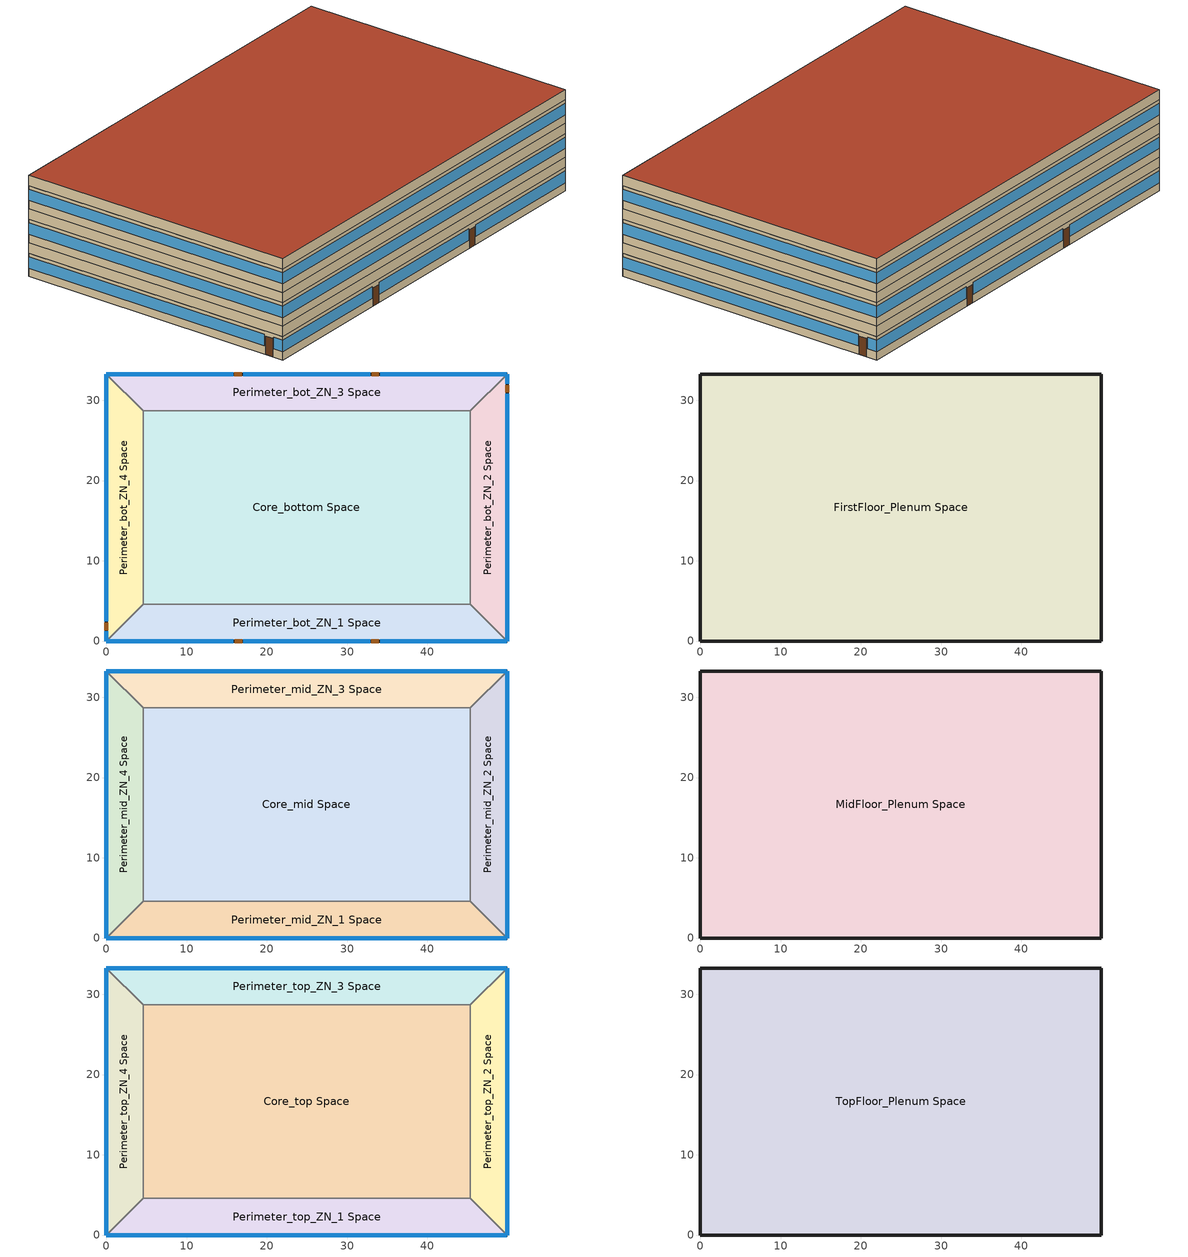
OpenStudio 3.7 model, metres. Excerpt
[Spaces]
Perimeter_bot_ZN_1 Space
 floor ground: 45.34,4.57 49.91,0 0,0 4.57,4.57 z0
 wall outside (nonres_ext_wall_grd): 0,0 49.91,0 z0:2.74
 wall to Perimeter_bot_ZN_2 Space (int_wall): 49.91,0 45.34,4.57 z0:2.74
 wall to Perimeter_bot_ZN_4 Space: 4.57,4.57 0,0 z0:2.74
 wall to Core_bottom Space: 45.34,4.57 4.57,4.57 z0:2.74
 window (Window_U_1.2_SHGC_South_0.25): 0,0 15.82,0 / 17.04,0 32.87,0 / 34.09,0 49.91,0 z0.95:2.33
 door (Swinging Door_con): 15.98,0 16.9,0 / 33.01,0 33.93,0 z0:2.13
Perimeter_bot_ZN_2 Space
 floor ground: 49.91,33.27 49.91,0 45.34,4.57 45.34,28.7 z0
 wall outside (nonres_ext_wall_grd): 49.91,0 49.91,33.27 z0:2.74
 wall to Perimeter_bot_ZN_3 Space (int_wall): 49.91,33.27 45.34,28.7 z0:2.74
 wall to Core_bottom Space: 45.34,28.7 45.34,4.57 z0:2.74
 window (Window_U_1.2_SHGC_East_0.25): 49.91,0 49.91,30.84 / 49.91,32.05 49.91,33.27 z0.97:2.33
 door (Swinging Door_con): 49.91,30.99 49.91,31.9 z0:2.13
Perimeter_bot_ZN_3 Space
 floor ground: 49.91,33.27 45.34,28.7 4.57,28.7 0,33.27 z0
 wall outside (nonres_ext_wall_grd): 49.91,33.27 0,33.27 z0:2.74
 wall to Perimeter_bot_ZN_4 Space (int_wall): 0,33.27 4.57,28.7 z0:2.74
 wall to Core_bottom Space: 4.57,28.7 45.34,28.7 z0:2.74
 window (Window_U_1.2_SHGC_North_0.25): 49.91,33.27 34.09,33.27 / 32.87,33.27 17.04,33.27 / 15.82,33.27 0,33.27 z0.95:2.33
 door (Swinging Door_con): 33.94,33.27 33.03,33.27 / 16.84,33.27 15.93,33.27 z0:2.13
Perimeter_bot_ZN_4 Space
 floor ground: 0,33.27 4.57,28.7 4.57,4.57 0,0 z0
 wall outside (nonres_ext_wall_grd): 0,33.27 0,0 z0:2.74
 wall to Core_bottom Space: 4.57,4.57 4.57,28.7 z0:2.74
 window (Window_U_1.2_SHGC_West_0.25): 0,33.27 0,2.44 / 0,1.22 0,0 z0.97:2.33
 door (Swinging Door_con): 0,2.28 0,1.37 z0:2.13
Core_bottom Space
 floor adiabatic: 45.34,28.7 45.34,4.57 4.57,4.57 4.57,28.7 z0
FirstFloor_Plenum Space
 floor to Perimeter_bot_ZN_1 Space: 0,0 4.57,4.57 45.34,4.57 49.91,0 z2.74
 floor to Perimeter_bot_ZN_2 Space: 45.34,4.57 45.34,28.7 49.91,33.27 49.91,0 z2.74
 floor to Perimeter_bot_ZN_3 Space: 4.57,28.7 0,33.27 49.91,33.27 45.34,28.7 z2.74
 floor to Perimeter_bot_ZN_4 Space: 0,33.27 4.57,28.7 4.57,4.57 0,0 z2.74
 floor to Core_bottom Space: 4.57,4.57 4.57,28.7 45.34,28.7 45.34,4.57 z2.74
 wall outside (nonres_ext_wall_grd): 49.91,33.27 0,33.27 0,0 49.91,0 49.91,33.27 z2.74:3.96
Perimeter_mid_ZN_1 Space
 floor to FirstFloor_Plenum Space (int_slab_floor): 45.34,4.57 49.91,0 0,0 4.57,4.57 z3.96
 wall outside (nonres_ext_wall_mid): 0,0 49.91,0 z3.96:6.71
 wall to Perimeter_mid_ZN_2 Space (int_wall): 49.91,0 45.34,4.57 z3.96:6.71
 wall to Perimeter_mid_ZN_4 Space: 4.57,4.57 0,0 z3.96:6.71
 wall to Core_mid Space: 45.34,4.57 4.57,4.57 z3.96:6.71
 window (Window_U_1.2_SHGC_South_0.25): 0,0 49.91,0 z4.98:6.29
Perimeter_mid_ZN_2 Space
 floor to FirstFloor_Plenum Space (int_slab_floor): 49.91,33.27 49.91,0 45.34,4.57 45.34,28.7 z3.96
 wall outside (nonres_ext_wall_mid): 49.91,0 49.91,33.27 z3.96:6.71
 wall to Perimeter_mid_ZN_3 Space (int_wall): 49.91,33.27 45.34,28.7 z3.96:6.71
 wall to Core_mid Space: 45.34,28.7 45.34,4.57 z3.96:6.71
 window (Window_U_1.2_SHGC_East_0.25): 49.91,0 49.91,33.27 z4.98:6.29
Perimeter_mid_ZN_3 Space
 floor to FirstFloor_Plenum Space (int_slab_floor): 49.91,33.27 45.34,28.7 4.57,28.7 0,33.27 z3.96
 wall outside (nonres_ext_wall_mid): 49.91,33.27 0,33.27 z3.96:6.71
 wall to Perimeter_mid_ZN_4 Space (int_wall): 0,33.27 4.57,28.7 z3.96:6.71
 wall to Core_mid Space: 4.57,28.7 45.34,28.7 z3.96:6.71
 window (Window_U_1.2_SHGC_North_0.25): 49.91,33.27 0,33.27 z4.98:6.29
Perimeter_mid_ZN_4 Space
 floor to FirstFloor_Plenum Space (int_slab_floor): 0,33.27 4.57,28.7 4.57,4.57 0,0 z3.96
 wall outside (nonres_ext_wall_mid): 0,33.27 0,0 z3.96:6.71
 wall to Core_mid Space: 4.57,4.57 4.57,28.7 z3.96:6.71
 window (Window_U_1.2_SHGC_West_0.25): 0,33.27 0,0 z4.98:6.29
Core_mid Space
 floor to FirstFloor_Plenum Space (int_slab_floor): 45.34,28.7 45.34,4.57 4.57,4.57 4.57,28.7 z3.96
MidFloor_Plenum Space
 floor to Perimeter_mid_ZN_1 Space: 0,0 4.57,4.57 45.34,4.57 49.91,0 z6.71
 floor to Perimeter_mid_ZN_2 Space: 45.34,4.57 45.34,28.7 49.91,33.27 49.91,0 z6.71
 floor to Perimeter_mid_ZN_3 Space: 4.57,28.7 0,33.27 49.91,33.27 45.34,28.7 z6.71
 floor to Perimeter_mid_ZN_4 Space: 0,33.27 4.57,28.7 4.57,4.57 0,0 z6.71
 floor to Core_mid Space: 4.57,4.57 4.57,28.7 45.34,28.7 45.34,4.57 z6.71
 wall outside (nonres_ext_wall_mid): 49.91,33.27 0,33.27 0,0 49.91,0 49.91,33.27 z6.71:7.92
Perimeter_top_ZN_1 Space
 floor to MidFloor_Plenum Space (int_slab_floor): 45.34,4.57 49.91,0 0,0 4.57,4.57 z7.92
 wall outside (nonres_ext_wall_top): 0,0 49.91,0 z7.92:10.67
 wall to Perimeter_top_ZN_2 Space (int_wall): 49.91,0 45.34,4.57 z7.92:10.67
 wall to Perimeter_top_ZN_4 Space: 4.57,4.57 0,0 z7.92:10.67
 wall to Core_top Space: 45.34,4.57 4.57,4.57 z7.92:10.67
 window (Window_U_1.2_SHGC_South_0.25): 0,0 49.91,0 z8.95:10.25
Perimeter_top_ZN_2 Space
 floor to MidFloor_Plenum Space (int_slab_floor): 49.91,33.27 49.91,0 45.34,4.57 45.34,28.7 z7.92
 wall outside (nonres_ext_wall_top): 49.91,0 49.91,33.27 z7.92:10.67
 wall to Perimeter_top_ZN_3 Space (int_wall): 49.91,33.27 45.34,28.7 z7.92:10.67
 wall to Core_top Space: 45.34,28.7 45.34,4.57 z7.92:10.67
 window (Window_U_1.2_SHGC_East_0.25): 49.91,0 49.91,33.27 z8.95:10.25
Perimeter_top_ZN_3 Space
 floor to MidFloor_Plenum Space (int_slab_floor): 49.91,33.27 45.34,28.7 4.57,28.7 0,33.27 z7.92
 wall outside (nonres_ext_wall_top): 49.91,33.27 0,33.27 z7.92:10.67
 wall to Perimeter_top_ZN_4 Space (int_wall): 0,33.27 4.57,28.7 z7.92:10.67
 wall to Core_top Space: 4.57,28.7 45.34,28.7 z7.92:10.67
 window (Window_U_1.2_SHGC_North_0.25): 49.91,33.27 0,33.27 z8.95:10.25
Perimeter_top_ZN_4 Space
 floor to MidFloor_Plenum Space (int_slab_floor): 0,33.27 4.57,28.7 4.57,4.57 0,0 z7.92
 wall outside (nonres_ext_wall_top): 0,33.27 0,0 z7.92:10.67
 wall to Core_top Space: 4.57,4.57 4.57,28.7 z7.92:10.67
 window (Window_U_1.2_SHGC_West_0.25): 0,33.27 0,0 z8.95:10.25
Core_top Space
 floor to MidFloor_Plenum Space (int_slab_floor): 45.34,28.7 45.34,4.57 4.57,4.57 4.57,28.7 z7.92
TopFloor_Plenum Space
 floor to Perimeter_top_ZN_1 Space: 0,0 4.57,4.57 45.34,4.57 49.91,0 z10.67
 floor to Perimeter_top_ZN_2 Space: 45.34,4.57 45.34,28.7 49.91,33.27 49.91,0 z10.67
 floor to Perimeter_top_ZN_3 Space: 4.57,28.7 0,33.27 49.91,33.27 45.34,28.7 z10.67
 floor to Perimeter_top_ZN_4 Space: 0,33.27 4.57,28.7 4.57,4.57 0,0 z10.67
 floor to Core_top Space: 4.57,4.57 4.57,28.7 45.34,28.7 45.34,4.57 z10.67
 wall outside (nonres_ext_wall_top): 49.91,33.27 0,33.27 0,0 49.91,0 49.91,33.27 z10.67:11.89
 roof outside (nonres_roof): 49.91,0 49.91,33.27 0,33.27 0,0 z11.89
[Site]
Miami Intl Ap_FL_USA Design_Conditions: Latitude {deg}=25.82; Longitude {deg}=-80.3; Time Zone {hr}=-5; Elevation {m}=11; Terrain=City
[SizingPeriod:DesignDay] Barometric Pressure {Pa}=101193; Rain Indicator=No; Snow Indicator=No; Day of Month=21; Daylight Saving Time Indicator=No; Humidity Condition Type=Wetbulb; Dry-Bulb Temperature Range Modifier Type=DefaultMultipliers
Name | Maximum Dry-Bulb Temperature {C} | Daily Dry-Bulb Temperature Range {deltaC} | Wind Speed {m/s} | Wind Direction {deg} | Sky Clearness | Month | Day Type | Wetbulb or DewPoint at Maximum Dry-Bulb {C} | Solar Model Indicator | ASHRAE Clear Sky Optical Depth for Beam Irradiance | ASHRAE Clear Sky Optical Depth for Diffuse Irradiance
Miami Intl Ap Ann Htg 99.6% Condns DB | 8.7 | 0 | 3.8 | 340 | 0 | 1 | WinterDesignDay | 8.7 | ASHRAEClearSky
Miami Intl Ap Ann Clg .4% Condns DB=>MWB | 33.2 | 6.7 | 4.5 | 140 |  | 7 | SummerDesignDay | 25.3 | ASHRAETau | 0.528 | 1.905
[Building]
OfficeMedium: North Axis {deg}=0
[Material:NoMass] Thermal Absorptance=0.9; Solar Absorptance=0.7
Name | Roughness | Thermal Resistance {m2-K/W} | Visible Absorptance
Opaque Door panel_con | MediumRough | 0.251586 | 0.7
CP02 CARPET PAD | VeryRough | 0.21648 | 0.8
Nonres_Roof_Insulation | MediumSmooth | 2.59864 | 0.7
Nonres_Exterior_Wall_Insulation_grd | MediumSmooth | 0.518834 | 0.7
Nonres_Exterior_Wall_Insulation_mid | MediumSmooth | 0.527655 | 0.7
Nonres_Exterior_Wall_Insulation_top | MediumSmooth | 0.394072 | 0.7
[Construction]
Swinging Door_con: Opaque Door panel_con
InteriorFurnishings: Std Wood 6inch
int_wall: G01 13mm gypsum board, G01 13mm gypsum board
int_slab_floor: 100mm Normalweight concrete floor, CP02 CARPET PAD
nonres_roof: F13 Built-up roofing, Nonres_Roof_Insulation, F08 Metal surface
nonres_ext_wall_grd: F07 25mm stucco, G01 16mm gypsum board, Nonres_Exterior_Wall_Insulation_grd, G01 16mm gypsum board
nonres_ext_wall_mid: F07 25mm stucco, G01 16mm gypsum board, Nonres_Exterior_Wall_Insulation_mid, G01 16mm gypsum board
Window_U_1.2_SHGC_East_0.25: Glazing Layer East
Window_U_1.2_SHGC_South_0.25: Glazing Layer South
Window_U_1.2_SHGC_West_0.25: Glazing Layer West
Window_U_1.2_SHGC_North_0.25: Glazing Layer North
nonres_ext_wall_top: F07 25mm stucco, G01 16mm gypsum board, Nonres_Exterior_Wall_Insulation_top, G01 16mm gypsum board
[Material]
Name | Roughness | Thickness {m} | Conductivity {W/m-K} | Density {kg/m3} | Specific Heat {J/kg-K} | Thermal Absorptance | Solar Absorptance | Visible Absorptance
Std Wood 6inch | MediumSmooth | 0.15 | 0.12 | 540 | 1210 | 0.9 | 0.7 | 0.7
F07 25mm stucco | Smooth | 0.0254 | 0.72 | 1856 | 840 | 0.9 | 0.7 | 0.7
F08 Metal surface | Smooth | 0.0008 | 45.28 | 7824 | 500
F13 Built-up roofing | Rough | 0.0095 | 0.16 | 1120 | 1460 | 0.9 | 0.7
G01 13mm gypsum board | Smooth | 0.0127 | 0.16 | 800 | 1090 | 0.9 | 0.7 | 0.5
G01 16mm gypsum board | MediumSmooth | 0.0159 | 0.16 | 800 | 1090
100mm Normalweight concrete floor | MediumRough | 0.1016 | 2.31 | 2322 | 832
[WindowMaterial:SimpleGlazingSystem] U-Factor {W/m2-K}=6.813912; Solar Heat Gain Coefficient=0.25; Visible Transmittance=0.25
Glazing Layer East; Glazing Layer South; Glazing Layer West; Glazing Layer North
[ThermalZone] Multiplier=1; Use Ideal Air Loads=No
Name | Ceiling Height {m} | Thermostat
Perimeter_bot_ZN_3 | 2.7432 | Perimeter_bot_ZN_3 Dual SP Control
Core_bottom | 2.7432 | Core_bottom Dual SP Control
TopFloor_Plenum; FirstFloor_Plenum; MidFloor_Plenum | 1.2192
Core_mid | 2.7432 | Core_mid Dual SP Control
Core_top | 2.7432 | Core_top Dual SP Control
Perimeter_top_ZN_3 | 2.7432 | Perimeter_top_ZN_3 Dual SP Control
Perimeter_top_ZN_2 | 2.7432 | Perimeter_top_ZN_2 Dual SP Control
Perimeter_top_ZN_1 | 2.7432 | Perimeter_top_ZN_1 Dual SP Control
Perimeter_top_ZN_4 | 2.7432 | Perimeter_top_ZN_4 Dual SP Control
Perimeter_bot_ZN_2 | 2.7432 | Perimeter_bot_ZN_2 Dual SP Control
Perimeter_bot_ZN_1 | 2.7432 | Perimeter_bot_ZN_1 Dual SP Control
Perimeter_bot_ZN_4 | 2.7432 | Perimeter_bot_ZN_4 Dual SP Control
Perimeter_mid_ZN_3 | 2.7432 | Perimeter_mid_ZN_3 Dual SP Control
Perimeter_mid_ZN_2 | 2.7432 | Perimeter_mid_ZN_2 Dual SP Control
Perimeter_mid_ZN_1 | 2.7432 | Perimeter_mid_ZN_1 Dual SP Control
Perimeter_mid_ZN_4 | 2.7432 | Perimeter_mid_ZN_4 Dual SP Control
[Sizing:Zone] Zone Cooling Design Supply Air Temperature Input Method=SupplyAirTemperature; Zone Cooling Design Supply Air Temperature Difference {deltaC}=11.11; Zone Heating Design Supply Air Temperature Input Method=SupplyAirTemperature; Zone Heating Design Supply Air Temperature {C}=40; Zone Heating Design Supply Air Temperature Difference {deltaC}=11.11; Zone Cooling Design Supply Air Humidity Ratio {kg-H2O/kg-air}=0.0085; Zone Heating Design Supply Air Humidity Ratio {kg-H2O/kg-air}=0.008; Cooling Design Air Flow Method=DesignDay; Heating Design Air Flow Method=DesignDay; Account for Dedicated Outdoor Air System=No; Dedicated Outdoor Air Low Setpoint Temperature for Design {C}=autosize; Dedicated Outdoor Air High Setpoint Temperature for Design {C}=autosize; Zone Load Sizing Method=Sensible Load Only No Latent Load; Zone Latent Cooling Design Supply Air Humidity Ratio Input Method=HumidityRatioDifference; Zone Cooling Design Supply Air Humidity Ratio Difference {kgWater/kgDryAir}=0.005; Zone Latent Heating Design Supply Air Humidity Ratio Input Method=HumidityRatioDifference; Zone Humidification Design Supply Air Humidity Ratio Difference {kgWater/kgDryAir}=0.005
Name | Zone Cooling Design Supply Air Temperature {C} | Cooling Design Air Flow Rate {m3/s} | Cooling Minimum Air Flow Fraction | Heating Design Air Flow Rate {m3/s} | Design Zone Air Distribution Effectiveness in Cooling Mode | Design Zone Air Distribution Effectiveness in Heating Mode | Design Minimum Zone Ventilation Efficiency | Dedicated Outdoor Air System Control Strategy
Perimeter_bot_ZN_3; Core_bottom; Core_mid; Core_top; Perimeter_top_ZN_3; Perimeter_top_ZN_2; Perimeter_top_ZN_1; Perimeter_top_ZN_4; Perimeter_bot_ZN_2; Perimeter_bot_ZN_1; Perimeter_bot_ZN_4; Perimeter_mid_ZN_3; Perimeter_mid_ZN_2; Perimeter_mid_ZN_1; Perimeter_mid_ZN_4 | 12.8 | 0 | 0 | 0 | 1 | 1 | 0.6
TopFloor_Plenum; FirstFloor_Plenum; MidFloor_Plenum | 14 |  |  |  |  |  |  | NeutralSupplyAir
[Space]
Name | Thermal Zone | Part of Total Floor Area | Design Specification Outdoor Air Object
Perimeter_bot_ZN_3 Space | Perimeter_bot_ZN_3 | Yes | SZ DSOA Perimeter_bot_ZN_3
Core_bottom Space | Core_bottom | Yes | SZ DSOA Core_bottom
TopFloor_Plenum Space | TopFloor_Plenum | No
FirstFloor_Plenum Space | FirstFloor_Plenum | No
Core_mid Space | Core_mid | Yes | SZ DSOA Core_mid
Core_top Space | Core_top | Yes | SZ DSOA Core_top
Perimeter_top_ZN_3 Space | Perimeter_top_ZN_3 | Yes | SZ DSOA Perimeter_top_ZN_3
Perimeter_top_ZN_2 Space | Perimeter_top_ZN_2 | Yes | SZ DSOA Perimeter_top_ZN_2
Perimeter_top_ZN_1 Space | Perimeter_top_ZN_1 | Yes | SZ DSOA Perimeter_top_ZN_1
Perimeter_top_ZN_4 Space | Perimeter_top_ZN_4 | Yes | SZ DSOA Perimeter_top_ZN_4
Perimeter_bot_ZN_2 Space | Perimeter_bot_ZN_2 | Yes | SZ DSOA Perimeter_bot_ZN_2
Perimeter_bot_ZN_1 Space | Perimeter_bot_ZN_1 | Yes | SZ DSOA Perimeter_bot_ZN_1
Perimeter_bot_ZN_4 Space | Perimeter_bot_ZN_4 | Yes | SZ DSOA Perimeter_bot_ZN_4
Perimeter_mid_ZN_3 Space | Perimeter_mid_ZN_3 | Yes | SZ DSOA Perimeter_mid_ZN_3
Perimeter_mid_ZN_2 Space | Perimeter_mid_ZN_2 | Yes | SZ DSOA Perimeter_mid_ZN_2
Perimeter_mid_ZN_1 Space | Perimeter_mid_ZN_1 | Yes | SZ DSOA Perimeter_mid_ZN_1
Perimeter_mid_ZN_4 Space | Perimeter_mid_ZN_4 | Yes | SZ DSOA Perimeter_mid_ZN_4
MidFloor_Plenum Space | MidFloor_Plenum | No
[ThermostatSetpoint:DualSetpoint] Cooling Setpoint Temperature Schedule=CLGSETP_SCH_NO_SETBACK
Name | Heating Setpoint Temperature Schedule
Perimeter_bot_ZN_3 Dual SP Control; Core_bottom Dual SP Control; Perimeter_bot_ZN_2 Dual SP Control; Perimeter_bot_ZN_1 Dual SP Control; Perimeter_bot_ZN_4 Dual SP Control | HTGSETP_SCH_PACU_VAV_bot
Core_mid Dual SP Control; Perimeter_mid_ZN_3 Dual SP Control; Perimeter_mid_ZN_2 Dual SP Control; Perimeter_mid_ZN_1 Dual SP Control; Perimeter_mid_ZN_4 Dual SP Control | HTGSETP_SCH_PACU_VAV_mid
Core_top Dual SP Control; Perimeter_top_ZN_3 Dual SP Control; Perimeter_top_ZN_2 Dual SP Control; Perimeter_top_ZN_1 Dual SP Control; Perimeter_top_ZN_4 Dual SP Control | HTGSETP_SCH_PACU_VAV_top
[DesignSpecification:OutdoorAir] Outdoor Air Flow per Floor Area {m3/s-m2}=0.0004318
SZ DSOA Perimeter_bot_ZN_3; SZ DSOA Core_bottom; SZ DSOA Perimeter_bot_ZN_1; SZ DSOA Perimeter_bot_ZN_2; SZ DSOA Perimeter_bot_ZN_4; SZ DSOA Core_mid; SZ DSOA Perimeter_mid_ZN_1; SZ DSOA Perimeter_mid_ZN_2; SZ DSOA Perimeter_mid_ZN_3; SZ DSOA Perimeter_mid_ZN_4; SZ DSOA Core_top; SZ DSOA Perimeter_top_ZN_1; SZ DSOA Perimeter_top_ZN_2; SZ DSOA Perimeter_top_ZN_3; SZ DSOA Perimeter_top_ZN_4
[InternalMass:Definition] Construction=InteriorFurnishings; Design Level Calculation Method=SurfaceArea
Name | Surface Area {m2}
Core_bottom_InternalMass_1 Definition; Core_mid_InternalMass_1 Definition; Core_top_InternalMass_1 Definition | 1967.077
Perimeter_top_ZN_3_InternalMass_1 Definition; Perimeter_bot_ZN_3_InternalMass_1 Definition; Perimeter_mid_ZN_3_InternalMass_1 Definition | 414.675
Perimeter_top_ZN_2_InternalMass_1 Definition; Perimeter_bot_ZN_2_InternalMass_1 Definition; Perimeter_mid_ZN_2_InternalMass_1 Definition | 262.5073
Perimeter_top_ZN_1_InternalMass_1 Definition; Perimeter_bot_ZN_1_InternalMass_1 Definition; Perimeter_mid_ZN_1_InternalMass_1 Definition | 414.6723
Perimeter_top_ZN_4_InternalMass_1 Definition; Perimeter_bot_ZN_4_InternalMass_1 Definition; Perimeter_mid_ZN_4_InternalMass_1 Definition | 262.5056
[InternalMass] Multiplier=1
Name | Internal Mass Definition | Space or SpaceType
Core_bottom_InternalMass_1 | Core_bottom_InternalMass_1 Definition | Core_bottom Space
Core_mid_InternalMass_1 | Core_mid_InternalMass_1 Definition | Core_mid Space
Core_top_InternalMass_1 | Core_top_InternalMass_1 Definition | Core_top Space
Perimeter_top_ZN_3_InternalMass_1 | Perimeter_top_ZN_3_InternalMass_1 Definition | Perimeter_top_ZN_3 Space
Perimeter_top_ZN_2_InternalMass_1 | Perimeter_top_ZN_2_InternalMass_1 Definition | Perimeter_top_ZN_2 Space
Perimeter_top_ZN_1_InternalMass_1 | Perimeter_top_ZN_1_InternalMass_1 Definition | Perimeter_top_ZN_1 Space
Perimeter_top_ZN_4_InternalMass_1 | Perimeter_top_ZN_4_InternalMass_1 Definition | Perimeter_top_ZN_4 Space
Perimeter_bot_ZN_3_InternalMass_1 | Perimeter_bot_ZN_3_InternalMass_1 Definition | Perimeter_bot_ZN_3 Space
Perimeter_bot_ZN_2_InternalMass_1 | Perimeter_bot_ZN_2_InternalMass_1 Definition | Perimeter_bot_ZN_2 Space
Perimeter_bot_ZN_1_InternalMass_1 | Perimeter_bot_ZN_1_InternalMass_1 Definition | Perimeter_bot_ZN_1 Space
Perimeter_bot_ZN_4_InternalMass_1 | Perimeter_bot_ZN_4_InternalMass_1 Definition | Perimeter_bot_ZN_4 Space
Perimeter_mid_ZN_3_InternalMass_1 | Perimeter_mid_ZN_3_InternalMass_1 Definition | Perimeter_mid_ZN_3 Space
Perimeter_mid_ZN_2_InternalMass_1 | Perimeter_mid_ZN_2_InternalMass_1 Definition | Perimeter_mid_ZN_2 Space
Perimeter_mid_ZN_1_InternalMass_1 | Perimeter_mid_ZN_1_InternalMass_1 Definition | Perimeter_mid_ZN_1 Space
Perimeter_mid_ZN_4_InternalMass_1 | Perimeter_mid_ZN_4_InternalMass_1 Definition | Perimeter_mid_ZN_4 Space
[Lights:Definition] Design Level Calculation Method=Watts/Area; Watts per Space Floor Area {W/m2}=11.02666; Fraction Radiant=0.7; Fraction Visible=0.2; Return Air Fraction=0; Return Air Fraction Calculated from Plenum Temperature=No
Perimeter_mid_ZN_2_Lights Definition; Core_bottom_Lights Definition; Core_mid_Lights Definition; Core_top_Lights Definition; Perimeter_top_ZN_3_Lights Definition; Perimeter_top_ZN_2_Lights Definition; Perimeter_top_ZN_1_Lights Definition; Perimeter_top_ZN_4_Lights Definition; Perimeter_bot_ZN_3_Lights Definition; Perimeter_bot_ZN_2_Lights Definition; Perimeter_bot_ZN_1_Lights Definition; Perimeter_bot_ZN_4_Lights Definition; Perimeter_mid_ZN_3_Lights Definition; Perimeter_mid_ZN_1_Lights Definition; Perimeter_mid_ZN_4_Lights Definition
[Lights] Schedule=ltg_sch_office; Fraction Replaceable=1
Name | Lights Definition | Space or SpaceType
Perimeter_mid_ZN_2_Lights | Perimeter_mid_ZN_2_Lights Definition | Perimeter_mid_ZN_2 Space
Core_bottom_Lights | Core_bottom_Lights Definition | Core_bottom Space
Core_mid_Lights | Core_mid_Lights Definition | Core_mid Space
Core_top_Lights | Core_top_Lights Definition | Core_top Space
Perimeter_top_ZN_3_Lights | Perimeter_top_ZN_3_Lights Definition | Perimeter_top_ZN_3 Space
Perimeter_top_ZN_2_Lights | Perimeter_top_ZN_2_Lights Definition | Perimeter_top_ZN_2 Space
Perimeter_top_ZN_1_Lights | Perimeter_top_ZN_1_Lights Definition | Perimeter_top_ZN_1 Space
Perimeter_top_ZN_4_Lights | Perimeter_top_ZN_4_Lights Definition | Perimeter_top_ZN_4 Space
Perimeter_bot_ZN_3_Lights | Perimeter_bot_ZN_3_Lights Definition | Perimeter_bot_ZN_3 Space
Perimeter_bot_ZN_2_Lights | Perimeter_bot_ZN_2_Lights Definition | Perimeter_bot_ZN_2 Space
Perimeter_bot_ZN_1_Lights | Perimeter_bot_ZN_1_Lights Definition | Perimeter_bot_ZN_1 Space
Perimeter_bot_ZN_4_Lights | Perimeter_bot_ZN_4_Lights Definition | Perimeter_bot_ZN_4 Space
Perimeter_mid_ZN_3_Lights | Perimeter_mid_ZN_3_Lights Definition | Perimeter_mid_ZN_3 Space
Perimeter_mid_ZN_1_Lights | Perimeter_mid_ZN_1_Lights Definition | Perimeter_mid_ZN_1 Space
Perimeter_mid_ZN_4_Lights | Perimeter_mid_ZN_4_Lights Definition | Perimeter_mid_ZN_4 Space
[EnergyManagementSystem:Actuator] Actuated Component Type=Schedule:Compact; Actuated Component Control Type=Schedule Value
Name | Actuated Component
CLGSETP_SCH_PACU_VAV_bot_Actuator | CLGSETP_SCH_PACU_VAV_bot
HTGSETP_SCH_PACU_VAV_bot_Actuator | HTGSETP_SCH_PACU_VAV_bot
CLGSETP_SCH_PACU_VAV_mid_Actuator | CLGSETP_SCH_PACU_VAV_mid
HTGSETP_SCH_PACU_VAV_mid_Actuator | HTGSETP_SCH_PACU_VAV_mid
CLGSETP_SCH_PACU_VAV_top_Actuator | CLGSETP_SCH_PACU_VAV_top
HTGSETP_SCH_PACU_VAV_top_Actuator | HTGSETP_SCH_PACU_VAV_top
[People:Definition] Number of People Calculation Method=Area/Person; Space Floor Area per Person {m2/person}=18.5788; Fraction Radiant=0.3; Enable ASHRAE 55 Comfort Warnings=No; Mean Radiant Temperature Calculation Type=ZoneAveraged; Thermal Comfort Model Type 1=FANGER
Core_bottom Definition; Core_mid Definition; Perimeter_top_ZN_3 Definition; Perimeter_top_ZN_2 Definition; Perimeter_top_ZN_1 Definition; Perimeter_top_ZN_4 Definition; Perimeter_bot_ZN_3 Definition; Perimeter_bot_ZN_2 Definition; Perimeter_bot_ZN_1 Definition; Perimeter_bot_ZN_4 Definition; Perimeter_mid_ZN_3 Definition; Perimeter_mid_ZN_2 Definition; Perimeter_mid_ZN_1 Definition; Perimeter_mid_ZN_4 Definition; Core_top Definition
[People] Activity Level Schedule=ACTIVITY_SCH; Work Efficiency Schedule=WORK_EFF_SCH; Clothing Insulation Schedule=CLOTHING_SCH; Air Velocity Schedule=AIR_VELO_SCH; Multiplier=1
Name | People Definition | Space or SpaceType | Number of People Schedule
Core_bottom | Core_bottom Definition | Core_bottom Space | BLDG_OCC_SCH_wo_SB
Core_mid | Core_mid Definition | Core_mid Space | BLDG_OCC_SCH_wo_SB
Perimeter_top_ZN_3 | Perimeter_top_ZN_3 Definition | Perimeter_top_ZN_3 Space | BLDG_OCC_SCH_wo_SB
Perimeter_top_ZN_2 | Perimeter_top_ZN_2 Definition | Perimeter_top_ZN_2 Space | BLDG_OCC_SCH_wo_SB
Perimeter_top_ZN_1 | Perimeter_top_ZN_1 Definition | Perimeter_top_ZN_1 Space | BLDG_OCC_SCH_wo_SB
Perimeter_top_ZN_4 | Perimeter_top_ZN_4 Definition | Perimeter_top_ZN_4 Space | BLDG_OCC_SCH_wo_SB
Perimeter_bot_ZN_3 | Perimeter_bot_ZN_3 Definition | Perimeter_bot_ZN_3 Space | BLDG_OCC_SCH_wo_SB
Perimeter_bot_ZN_2 | Perimeter_bot_ZN_2 Definition | Perimeter_bot_ZN_2 Space | BLDG_OCC_SCH_wo_SB
Perimeter_bot_ZN_1 | Perimeter_bot_ZN_1 Definition | Perimeter_bot_ZN_1 Space | BLDG_OCC_SCH_wo_SB
Perimeter_bot_ZN_4 | Perimeter_bot_ZN_4 Definition | Perimeter_bot_ZN_4 Space | BLDG_OCC_SCH_wo_SB
Perimeter_mid_ZN_3 | Perimeter_mid_ZN_3 Definition | Perimeter_mid_ZN_3 Space | BLDG_OCC_SCH_wo_SB
Perimeter_mid_ZN_2 | Perimeter_mid_ZN_2 Definition | Perimeter_mid_ZN_2 Space | BLDG_OCC_SCH_w_SB
Perimeter_mid_ZN_1 | Perimeter_mid_ZN_1 Definition | Perimeter_mid_ZN_1 Space | BLDG_OCC_SCH_wo_SB
Perimeter_mid_ZN_4 | Perimeter_mid_ZN_4 Definition | Perimeter_mid_ZN_4 Space | BLDG_OCC_SCH_wo_SB
Core_top | Core_top Definition | Core_top Space | BLDG_OCC_SCH_wo_SB
[ElectricEquipment:Definition] Design Level Calculation Method=EquipmentLevel; Fraction Latent=0; Fraction Radiant=0.5; Fraction Lost=0
Name | Design Level {W}
Core_bottom_MiscPlug_Equip Definition; Core_mid_MiscPlug_Equip Definition; Core_top_MiscPlug_Equip Definition | 7937.16
Perimeter_top_ZN_3_MiscPlug_Equip Definition; Perimeter_bot_ZN_3_MiscPlug_Equip Definition; Perimeter_mid_ZN_3_MiscPlug_Equip Definition | 1673.21
Perimeter_top_ZN_2_MiscPlug_Equip Definition; Perimeter_bot_ZN_2_MiscPlug_Equip Definition; Perimeter_mid_ZN_2_MiscPlug_Equip Definition | 1059.217
Perimeter_top_ZN_1_MiscPlug_Equip Definition; Perimeter_bot_ZN_1_MiscPlug_Equip Definition; Perimeter_mid_ZN_1_MiscPlug_Equip Definition | 1673.2
Perimeter_top_ZN_4_MiscPlug_Equip Definition; Perimeter_bot_ZN_4_MiscPlug_Equip Definition; Perimeter_mid_ZN_4_MiscPlug_Equip Definition | 1059.21
Core_bottom_Elevators_Equip Definition | 16363.22
Elevators_Lights_Fan Definition | 324
[ElectricEquipment]
Name | Electric Equipment Definition | Space or SpaceType | Schedule
Core_bottom_MiscPlug_Equip | Core_bottom_MiscPlug_Equip Definition | Core_bottom Space | BLDG_EQUIP_SCH
Core_mid_MiscPlug_Equip | Core_mid_MiscPlug_Equip Definition | Core_mid Space | BLDG_EQUIP_SCH
Core_top_MiscPlug_Equip | Core_top_MiscPlug_Equip Definition | Core_top Space | BLDG_EQUIP_SCH
Perimeter_top_ZN_3_MiscPlug_Equip | Perimeter_top_ZN_3_MiscPlug_Equip Definition | Perimeter_top_ZN_3 Space | BLDG_EQUIP_SCH
Perimeter_top_ZN_2_MiscPlug_Equip | Perimeter_top_ZN_2_MiscPlug_Equip Definition | Perimeter_top_ZN_2 Space | BLDG_EQUIP_SCH
Perimeter_top_ZN_1_MiscPlug_Equip | Perimeter_top_ZN_1_MiscPlug_Equip Definition | Perimeter_top_ZN_1 Space | BLDG_EQUIP_SCH
Perimeter_top_ZN_4_MiscPlug_Equip | Perimeter_top_ZN_4_MiscPlug_Equip Definition | Perimeter_top_ZN_4 Space | BLDG_EQUIP_SCH
Perimeter_bot_ZN_3_MiscPlug_Equip | Perimeter_bot_ZN_3_MiscPlug_Equip Definition | Perimeter_bot_ZN_3 Space | BLDG_EQUIP_SCH
Perimeter_bot_ZN_2_MiscPlug_Equip | Perimeter_bot_ZN_2_MiscPlug_Equip Definition | Perimeter_bot_ZN_2 Space | BLDG_EQUIP_SCH
Perimeter_bot_ZN_1_MiscPlug_Equip | Perimeter_bot_ZN_1_MiscPlug_Equip Definition | Perimeter_bot_ZN_1 Space | BLDG_EQUIP_SCH
Perimeter_bot_ZN_4_MiscPlug_Equip | Perimeter_bot_ZN_4_MiscPlug_Equip Definition | Perimeter_bot_ZN_4 Space | BLDG_EQUIP_SCH
Perimeter_mid_ZN_3_MiscPlug_Equip | Perimeter_mid_ZN_3_MiscPlug_Equip Definition | Perimeter_mid_ZN_3 Space | BLDG_EQUIP_SCH
Perimeter_mid_ZN_2_MiscPlug_Equip | Perimeter_mid_ZN_2_MiscPlug_Equip Definition | Perimeter_mid_ZN_2 Space | BLDG_EQUIP_SCH
Perimeter_mid_ZN_1_MiscPlug_Equip | Perimeter_mid_ZN_1_MiscPlug_Equip Definition | Perimeter_mid_ZN_1 Space | BLDG_EQUIP_SCH
Perimeter_mid_ZN_4_MiscPlug_Equip | Perimeter_mid_ZN_4_MiscPlug_Equip Definition | Perimeter_mid_ZN_4 Space | BLDG_EQUIP_SCH
Core_bottom_Elevators_Equip | Core_bottom_Elevators_Equip Definition | Core_bottom Space | BLDG_ELEVATORS
Elevators_Lights_Fan | Elevators_Lights_Fan Definition | Core_bottom Space | ELEV_LIGHT_FAN_SCH_24_7
[Exterior:Lights:Definition]
Exterior_Lights Definition: Design Level {W}=15013.15
[Exterior:Lights]
Exterior_Lights: Exterior Lights Definition=Exterior_Lights Definition; Schedule=Exterior_Lgt_ALWAYS_ON; Control Option=AstronomicalClock
[SpaceInfiltration:DesignFlowRate] Temperature Term Coefficient=0; Velocity Squared Term Coefficient=0
Name | Space or SpaceType | Schedule | Design Flow Rate Calculation Method | Flow per Exterior Surface Area {m3/s-m2} | Constant Term Coefficient | Velocity Term Coefficient | Design Flow Rate {m3/s}
Perimeter_top_ZN_3_Infiltration | Perimeter_top_ZN_3 Space | INFIL_SCH_PNNL | Flow/ExteriorWallArea | 0.00102523 | 0 | 0.224
Perimeter_top_ZN_2_Infiltration | Perimeter_top_ZN_2 Space | INFIL_SCH_PNNL | Flow/ExteriorWallArea | 0.00102523 | 0 | 0.224
Perimeter_top_ZN_1_Infiltration | Perimeter_top_ZN_1 Space | INFIL_SCH_PNNL | Flow/ExteriorWallArea | 0.00102523 | 0 | 0.224
Perimeter_top_ZN_4_Infiltration | Perimeter_top_ZN_4 Space | INFIL_SCH_PNNL | Flow/ExteriorWallArea | 0.00102523 | 0 | 0.224
Perimeter_bot_ZN_3_Infiltration | Perimeter_bot_ZN_3 Space | INFIL_SCH_PNNL | Flow/ExteriorWallArea | 0.00102523 | 0 | 0.224
Perimeter_bot_ZN_2_Infiltration | Perimeter_bot_ZN_2 Space | INFIL_SCH_PNNL | Flow/ExteriorWallArea | 0.00102523 | 0 | 0.224
Perimeter_bot_ZN_1_Infiltration | Perimeter_bot_ZN_1 Space | INFIL_SCH_PNNL | Flow/ExteriorWallArea | 0.00102523 | 0 | 0.224
Perimeter_bot_ZN_1_Door_Infiltration | Perimeter_bot_ZN_1 Space | INFIL_Door_Opening_SCH | Flow/Space |  | 1 | 0 | 1.043
Perimeter_bot_ZN_4_Infiltration | Perimeter_bot_ZN_4 Space | INFIL_SCH_PNNL | Flow/ExteriorWallArea | 0.00102523 | 0 | 0.224
Perimeter_mid_ZN_3_Infiltration | Perimeter_mid_ZN_3 Space | INFIL_SCH_PNNL | Flow/ExteriorWallArea | 0.00102523 | 0 | 0.224
Perimeter_mid_ZN_2_Infiltration | Perimeter_mid_ZN_2 Space | INFIL_SCH_PNNL | Flow/ExteriorWallArea | 0.00102523 | 0 | 0.224
Perimeter_mid_ZN_1_Infiltration | Perimeter_mid_ZN_1 Space | INFIL_SCH_PNNL | Flow/ExteriorWallArea | 0.00102523 | 0 | 0.224
FirstFloor_Plenum_Infiltration | FirstFloor_Plenum Space | INFIL_SCH_PNNL | Flow/ExteriorWallArea | 0.00102523 | 0 | 0.224
MidFloor_Plenum_Infiltration | MidFloor_Plenum Space | INFIL_SCH_PNNL | Flow/ExteriorWallArea | 0.00102523 | 0 | 0.224
TopFloor_Plenum_Infiltration | TopFloor_Plenum Space | INFIL_SCH_PNNL | Flow/ExteriorWallArea | 0.00102523 | 0 | 0.224
Perimeter_mid_ZN_4_Infiltration | Perimeter_mid_ZN_4 Space | INFIL_SCH_PNNL | Flow/ExteriorWallArea | 0.00102523 | 0 | 0.224
[EnergyManagementSystem:Sensor]
Name | Output Variable or Output Meter | Output Variable or Output Meter Index Key
Facility_Int_LTG | InteriorLights:Electricity
CLGSETP_SCH_YES_OPTIMUM_ORIGINAL_SENSOR | Schedule Value | CLGSETP_SCH_Yes_Optimum_Original
HTGSETP_SCH_YES_OPTIMUM_ORIGINAL_SENSOR | Schedule Value | HTGSETP_SCH_Yes_Optimum_Original
[EnergyManagementSystem:InternalVariable] Internal Data Type=Fan Maximum Mass Flow Rate
Name | Internal Data Index Key
PACU_VAV_bot_fan_size_mass | PACU_VAV_bot Fan
PACU_VAV_mid_fan_size_mass | PACU_VAV_mid Fan
PACU_VAV_top_fan_size_mass | PACU_VAV_top Fan
[EnergyManagementSystem:OutputVariable]
Wired_LTG: EMS Variable=Wired_LTG; Type of Data in Variable=Summed; Update Frequency=ZoneTimeStep; Units=J
[EnergyManagementSystem:ProgramCallingManager]
PACU_VAV_bot_OPTIMUM_START_DETERMINATION_EMS_Program Manager: BeginTimestepBeforePredictor; PACU_VAV_bot_OPTIMUM_START_DETERMINATION_EMS_Program
Transformer_Load_Prog_Manager: AfterPredictorAfterHVACManagers; Transformer_Load_Prog
PACU_VAV_mid_OPTIMUM_START_DETERMINATION_EMS_Program Manager: BeginTimestepBeforePredictor; PACU_VAV_mid_OPTIMUM_START_DETERMINATION_EMS_Program
PACU_VAV_top_OPTIMUM_START_DETERMINATION_EMS_Program Manager: BeginTimestepBeforePredictor; PACU_VAV_top_OPTIMUM_START_DETERMINATION_EMS_Program
[EnergyManagementSystem:Program]
PACU_VAV_bot_OPTIMUM_START_DETERMINATION_EMS_Program: SET PACU_VAV_bot_fan_size_volume = PACU_VAV_bot_fan_size_mass / 1.225; IF PACU_VAV_bot_fan_size_volume > 4.719474; SET CLGSETP_SCH_PACU_VAV_bot_Actuator = CLGSETP_SCH_YES_OPTIMUM_ORIGINAL_SENSOR; SET HTGSETP_SCH_PACU_VAV_bot_Actuator = HTGSETP_SCH_YES_OPTIMUM_ORIGINAL_SENSOR; Else; SET CLGSETP_SCH_PACU_VAV_bot_Actuator = NULL; SET HTGSETP_SCH_PACU_VAV_bot_Actuator = NULL; ENDIF
Transformer_Load_Prog: SET Wired_LTG = Facility_Int_LTG*0.0281
PACU_VAV_mid_OPTIMUM_START_DETERMINATION_EMS_Program: SET PACU_VAV_mid_fan_size_volume = PACU_VAV_mid_fan_size_mass / 1.225; IF PACU_VAV_mid_fan_size_volume > 4.719474; SET CLGSETP_SCH_PACU_VAV_mid_Actuator = CLGSETP_SCH_YES_OPTIMUM_ORIGINAL_SENSOR; SET HTGSETP_SCH_PACU_VAV_mid_Actuator = HTGSETP_SCH_YES_OPTIMUM_ORIGINAL_SENSOR; Else; SET CLGSETP_SCH_PACU_VAV_mid_Actuator = NULL; SET HTGSETP_SCH_PACU_VAV_mid_Actuator = NULL; ENDIF
PACU_VAV_top_OPTIMUM_START_DETERMINATION_EMS_Program: SET PACU_VAV_top_fan_size_volume = PACU_VAV_top_fan_size_mass / 1.225; IF PACU_VAV_top_fan_size_volume > 4.719474; SET CLGSETP_SCH_PACU_VAV_top_Actuator = CLGSETP_SCH_YES_OPTIMUM_ORIGINAL_SENSOR; SET HTGSETP_SCH_PACU_VAV_top_Actuator = HTGSETP_SCH_YES_OPTIMUM_ORIGINAL_SENSOR; Else; SET CLGSETP_SCH_PACU_VAV_top_Actuator = NULL; SET HTGSETP_SCH_PACU_VAV_top_Actuator = NULL; ENDIF
[Schedule:Compact]
HTGSETP_SCH_PACU_VAV_bot; HTGSETP_SCH_PACU_VAV_mid; HTGSETP_SCH_PACU_VAV_top: Through: 12/31, For: WinterDesignDay, Until: 05:00, 15.6, Until: 06:00, 17.6, Until: 07:00, 19.6, Until: 22:00, 21, Until: 24:00, 15.6, For: Weekdays, Until: 05:00, 15.6, Until: 06:00, 21, Until: 07:00, 21, Until: 22:00, 21, Until: 24:00, 15.6, For SummerDesignDay, Until: 24:00, 15.6, For: Saturday, Until: 05:00, 15.6, Until: 06:00, 21, Until: 07:00, 21, Until: 17:00, 21, Until: 24:00, 15.6, For:Sunday Holidays AllOtherDays, Until: 24:00, 15.6
CLGSETP_SCH_NO_SETBACK: Through: 12/31, For: SummerDesignDay, Until: 05:00, 26.7, Until: 06:00, 25.7, Until: 07:00, 25, Until: 22:00, 24, Until: 24:00, 26.7, For: Weekdays, Until: 05:00, 24, Until: 06:00, 24, Until: 07:00, 24, Until: 22:00, 24, Until: 24:00, 24, For: Saturday, Until: 05:00, 24, Until: 06:00, 24, Until: 07:00, 24, Until: 17:00, 24, Until: 24:00, 24, For WinterDesignDay, Until: 24:00, 24, For:Sunday Holidays AllOtherDays, Until: 24:00, 24
Exterior_Lgt_ALWAYS_ON; ELEV_LIGHT_FAN_SCH_24_7: Through: 12/31, For: AllDays, Until: 24:00, 1
ltg_sch_office: Through: 12/31, For: SummerDesignDay, Until: 24:00, 1, For: WinterDesignDay, Until: 24:00, 0, For: Weekdays, Until: 5:00, 0.05, Until: 7:00, 0.1, Until: 8:00, 0.3, Until: 17:00, 0.9, Until: 18:00, 0.5, Until: 20:00, 0.3, Until: 22:00, 0.2, Until: 23:00, 0.1, Until: 24:00, 0.05, For: Saturday, Until: 6:00, 0.05, Until: 8:00, 0.1, Until: 12:00, 0.3, Until: 17:00, 0.15, Until: 24:00, 0.05, For: AllOtherDays, Until: 24:00, 0.05
BLDG_EQUIP_SCH: Through: 12/31, For: Weekdays, Until: 06:00, 0.4, Until: 08:00, 0.4, Until: 12:00, 0.9, Until: 13:00, 0.8, Until: 17:00, 0.9, Until: 18:00, 0.5, Until: 24:00, 0.4, For: SummerDesignDay, Until: 24:00, 1, For: Saturday, Until: 06:00, 0.3, Until: 08:00, 0.4, Until: 12:00, 0.5, Until: 17:00, 0.35, Until: 19:00, 0.3, Until: 24:00, 0.3, For: WinterDesignDay, Until: 24:00, 0, For: Sunday Holidays AllOtherDays, Until: 06:00, 0.3, Until: 18:00, 0.3, Until: 24:00, 0.3
BLDG_OCC_SCH_w_SB: Through: 12/31, For: Weekdays, Until: 01:00, 0, Until: 02:00, 0, Until: 03:00, 0, Until: 04:00, 0, Until: 05:00, 0, Until: 06:00, 0, Until: 07:00, 0.1, Until: 08:00, 0.2, Until: 09:00, 0.95, Until: 10:00, 0.95, Until: 11:00, 0, Until: 12:00, 0.95, Until: 13:00, 0, Until: 14:00, 0.95, Until: 15:00, 0, Until: 16:00, 0.95, Until: 17:00, 0.95, Until: 18:00, 0.3, Until: 19:00, 0.1, Until: 20:00, 0.1, Until: 21:00, 0.1, Until: 22:00, 0.1, Until: 23:00, 0.05, Until: 24:00, 0.05, For: Saturday, Until: 01:00, 0, Until: 02:00, 0, Until: 03:00, 0, Until: 04:00, 0, Until: 05:00, 0, Until: 06:00, 0, Until: 07:00, 0.1, Until: 08:00, 0.1, Until: 09:00, 0.3, Until: 10:00, 0.3, Until: 11:00, 0, Until: 12:00, 0.3, Until: 13:00, 0, Until: 14:00, 0.1, Until: 15:00, 0, Until: 16:00, 0.1, Until: 17:00, 0.1, Until: 18:00, 0.05, Until: 19:00, 0.05, Until: 20:00, 0, Until: 21:00, 0, Until: 22:00, 0, Until: 23:00, 0, Until: 24:00, 0, For: SummerDesignDay, Until: 06:00, 1e-09, Until: 22:00, 1, Until: 24:00, 0.05, For: WinterDesignDay, Until: 24:00, 0, For:Sunday Holidays AllOtherDays, Until: 06:00, 0, Until: 18:00, 0.05, Until: 24:00, 0
BLDG_OCC_SCH_wo_SB: Through: 12/31, For: Weekdays, Until: 01:00, 0, Until: 02:00, 0, Until: 03:00, 0, Until: 04:00, 0, Until: 05:00, 0, Until: 06:00, 0, Until: 07:00, 0.1, Until: 08:00, 0.2, Until: 09:00, 0.95, Until: 10:00, 0.95, Until: 11:00, 0.975703, Until: 12:00, 0.95, Until: 13:00, 0.513528, Until: 14:00, 0.95, Until: 15:00, 0.975703, Until: 16:00, 0.95, Until: 17:00, 0.95, Until: 18:00, 0.3, Until: 19:00, 0.1, Until: 20:00, 0.1, Until: 21:00, 0.1, Until: 22:00, 0.1, Until: 23:00, 0.05, Until: 24:00, 0.05, For: Saturday, Until: 01:00, 0, Until: 02:00, 0, Until: 03:00, 0, Until: 04:00, 0, Until: 05:00, 0, Until: 06:00, 0, Until: 07:00, 0.1, Until: 08:00, 0.1, Until: 09:00, 0.3, Until: 10:00, 0.3, Until: 11:00, 0.308117, Until: 12:00, 0.3, Until: 13:00, 0.102706, Until: 14:00, 0.1, Until: 15:00, 0.102706, Until: 16:00, 0.1, Until: 17:00, 0.1, Until: 18:00, 0.05, Until: 19:00, 0.05, Until: 20:00, 0, Until: 21:00, 0, Until: 22:00, 0, Until: 23:00, 0, Until: 24:00, 0, For: SummerDesignDay, Until: 06:00, 1e-09, Until: 22:00, 1, Until: 24:00, 0.05, For: WinterDesignDay, Until: 24:00, 0, For:Sunday Holidays AllOtherDays, Until: 06:00, 0, Until: 18:00, 0.05, Until: 24:00, 0
BLDG_ELEVATORS: Through: 12/31, For: SummerDesignDay, Until: 24:00, 0.69, For: WinterDesignDay, Until: 24:00, 0.12, For: Weekdays, Until: 07:00, 0.12, Until: 08:00, 0.35, Until: 09:00, 0.69, Until: 10:00, 0.43, Until: 11:00, 0.37, Until: 12:00, 0.43, Until: 13:00, 0.58, Until: 14:00, 0.48, Until: 15:00, 0.37, Until: 16:00, 0.37, Until: 17:00, 0.46, Until: 18:00, 0.62, Until: 19:00, 0.12, Until: 20:00, 0.12, Until: 21:00, 0.12, Until: 24:00, 0.12, For: Saturday, Until: 07:00, 0.12, Until: 08:00, 0.16, Until: 09:00, 0.14, Until: 10:00, 0.21, Until: 11:00, 0.18, Until: 12:00, 0.25, Until: 13:00, 0.21, Until: 14:00, 0.13, Until: 15:00, 0.12, Until: 16:00, 0.12, Until: 17:00, 0.12, Until: 18:00, 0.12, Until: 24:00, 0.12, For:Sunday Holidays AllOtherDays, Until: 24:00, 0.12
ACTIVITY_SCH: Through: 12/31, For: AllDays, Until: 24:00, 120
WORK_EFF_SCH: Through: 12/31, For: AllDays, Until: 24:00, 0
AIR_VELO_SCH: Through: 12/31, For: AllDays, Until: 24:00, 0.2
CLOTHING_SCH: Through: 04/30, For: AllDays, Until: 24:00, 1, Through: 09/30, For: AllDays, Until: 24:00, 0.5, Through: 12/31, For: AllDays, Until: 24:00, 1
CLGSETP_SCH_PACU_VAV_bot; CLGSETP_SCH_PACU_VAV_mid; CLGSETP_SCH_PACU_VAV_top: Through: 12/31, For: SummerDesignDay, Until: 05:00, 26.7, Until: 06:00, 25.7, Until: 07:00, 25, Until: 22:00, 24, Until: 24:00, 26.7, For: Weekdays, Until: 05:00, 26.7, Until: 06:00, 24, Until: 07:00, 24, Until: 22:00, 24, Until: 24:00, 26.7, For: Saturday, Until: 05:00, 26.7, Until: 06:00, 24, Until: 07:00, 24, Until: 17:00, 24, Until: 24:00, 26.7, For WinterDesignDay, Until: 24:00, 26.7, For:Sunday Holidays AllOtherDays, Until: 24:00, 26.7
HTGSETP_SCH_YES_OPTIMUM_ORIGINAL: Through: 12/31, For: WinterDesignDay, Until: 05:00, 15.6, Until: 06:00, 17.6, Until: 07:00, 19.6, Until: 22:00, 21, Until: 24:00, 15.6, For: Weekdays, Until: 05:00, 15.6, Until: 06:00, 17.8, Until: 07:00, 20, Until: 22:00, 21, Until: 24:00, 15.6, For SummerDesignDay, Until: 24:00, 15.6, For: Saturday, Until: 05:00, 15.6, Until: 06:00, 17.8, Until: 07:00, 20, Until: 17:00, 21, Until: 24:00, 15.6, For:Sunday Holidays AllOtherDays, Until: 24:00, 15.6
CLGSETP_SCH_YES_OPTIMUM_ORIGINAL: Through: 12/31, For: SummerDesignDay, Until: 05:00, 26.7, Until: 06:00, 25.7, Until: 07:00, 25, Until: 22:00, 24, Until: 24:00, 26.7, For: Weekdays, Until: 05:00, 26.7, Until: 06:00, 25.6, Until: 07:00, 25, Until: 22:00, 24, Until: 24:00, 26.7, For: Saturday, Until: 05:00, 26.7, Until: 06:00, 25.7, Until: 07:00, 25, Until: 17:00, 24, Until: 24:00, 26.7, For WinterDesignDay, Until: 24:00, 26.7, For:Sunday Holidays AllOtherDays, Until: 24:00, 26.7
INFIL_SCH_PNNL: Through: 12/31, For: Weekdays, Until: 06:00, 1, Until: 22:00, 0.25, Until: 24:00, 1, For: Saturday, Until: 06:00, 1, Until: 18:00, 0.25, Until: 24:00, 1, For: Sunday Holidays AllOtherDays, Until: 24:00, 1
INFIL_Door_Opening_SCH: Through: 12/31, For: Weekdays, Until: 06:00, 0, Until: 07:00, 0.144, Until: 08:00, 1, Until: 12:00, 0.144, Until: 13:00, 1, Until: 17:00, 0.144, Until: 18:00, 1, Until: 19:00, 0.144, Until: 24:00, 0, For: Saturday Sunday Holidays AllOtherDays, Until: 24:00, 0
